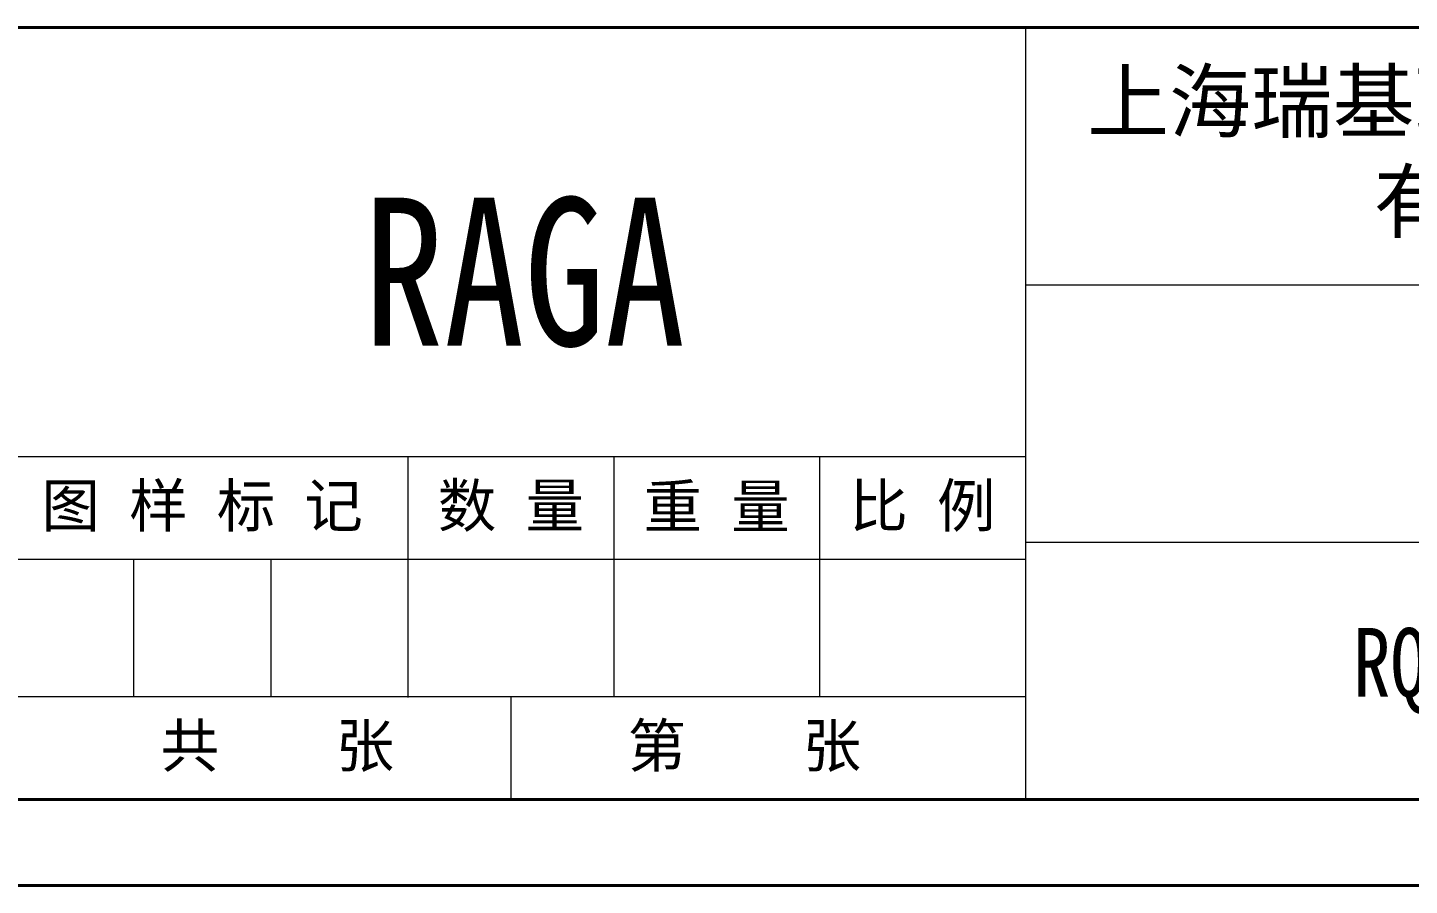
# Model space of a CAD drawing. Header units: millimetres. Extents: x 7861 to 11104, y 3791 to 6084.
# Drawn here: x 10153 to 10775, y 3791 to 4177 of the extents above; entities that cross this region are included whole.
import ezdxf

# ---------------------------------------------------------------- set-up
doc = ezdxf.new("R2010")
doc.units = ezdxf.units.MM
for name, color, linetype, lineweight in [('AM_BOR', 7, 'Continuous', 50), ('文字', 7, 'Continuous', 13), ('粗实线', 7, 'Continuous', 40), ('细实线', 3, 'Continuous', 13)]:
    doc.layers.add(name, color=color, linetype=linetype, lineweight=lineweight)
doc.styles.add('01', font='txt.shx')
doc.styles.get("Standard").update_dxf_attribs({"font": 'arial.ttf'})
doc.styles.add('STYLE1', font='txt.shx', dxfattribs={"width": 0.8, "height": 3, "bigfont": 'hzdx.shx'})

# ---------------------------------------------------------------- blocks, each defined once
blk = doc.blocks.new('rA3')
at = {"layer": '粗实线'}
for p, q in [((748.384, 174.26), (568.384, 174.26)), ((358.384, 129.26), (748.384, 129.26)), ((333.384, 124.26), (753.384, 124.26))]:
    blk.add_line(p, q, dxfattribs=at)
at = {"layer": '细实线'}
for p, q in [((688.384, 174.26), (688.384, 129.26)), ((688.384, 159.26), (748.384, 159.26)), ((568.384, 149.26), (688.384, 149.26)), ((652.382, 149.216), (652.382, 135.216)), ((664.384, 149.26), (664.384, 135.26)), ((676.384, 149.26), (676.384, 135.26)), ((688.384, 144.26), (748.384, 144.26)), ((688.384, 143.26), (628.384, 143.26)), ((636.384, 143.26), (636.384, 135.26)), ((644.384, 143.26), (644.384, 135.26)), ((628.384, 135.26), (688.384, 135.26)), ((658.384, 135.26), (658.384, 129.26))]:
    blk.add_line(p, q, dxfattribs=at)
at = {"layer": '文字', "char_height": 2.5, "width": 72, "attachment_point": 5}
for s, insert in [('{\\fSimSun|b0|i0|c134|p2;图 样 标 记}', (640.383, 146.26)), ('{\\fSimSun|b0|i0|c134|p2;数 量}', (658.384, 146.26)), ('{\\fSimSun|b0|i0|c134|p2;重 量}', (670.384, 146.26)), ('{\\fSimSun|b0|i0|c134|p2;比 例}', (682.384, 146.26)), ('{\\fSimSun|b0|i0|c134|p2;共    张        第    张}', (658.384, 132.26))]:
    blk.add_mtext(s, dxfattribs=dict(at, insert=insert))

msp = doc.modelspace()

# ---------------------------------------------------------------- block references
at = {"layer": 'AM_BOR', "xscale": 7.720839843750002, "yscale": 7.720839843750002, "zscale": 7.720839843750002}
msp.add_blockref('rA3', (5287.098, 2831.593), dxfattribs=at)

# ---------------------------------------------------------------- texts
at = {"layer": '文字', "insert": (10832.559, 4119.832), "char_height": 27.02294, "width": 555.90047, "attachment_point": 5}
msp.add_mtext('{\\fSimSun|b0|i0|c134|p2;上海瑞基瑞然自动化技术\\P有限公司}', dxfattribs=at)
at = {"layer": '文字', "attachment_point": 5}
for s, insert, char_height, width, style in [('{\\fSimSun|b0|i0|c134|p2;\\W0.8;RAGA}', (10376.435, 4066.66), 66.55, 421.13672, '01'), ('{\\fSimSun|b0|i0|c134|p2;RQ150/RGW9}', (10833.625, 3887.494), 30.88336, 463.2504, 'STYLE1')]:
    msp.add_mtext(s, dxfattribs=dict(at, insert=insert, char_height=char_height, width=width, style=style))

doc.saveas('drawing.dxf')
